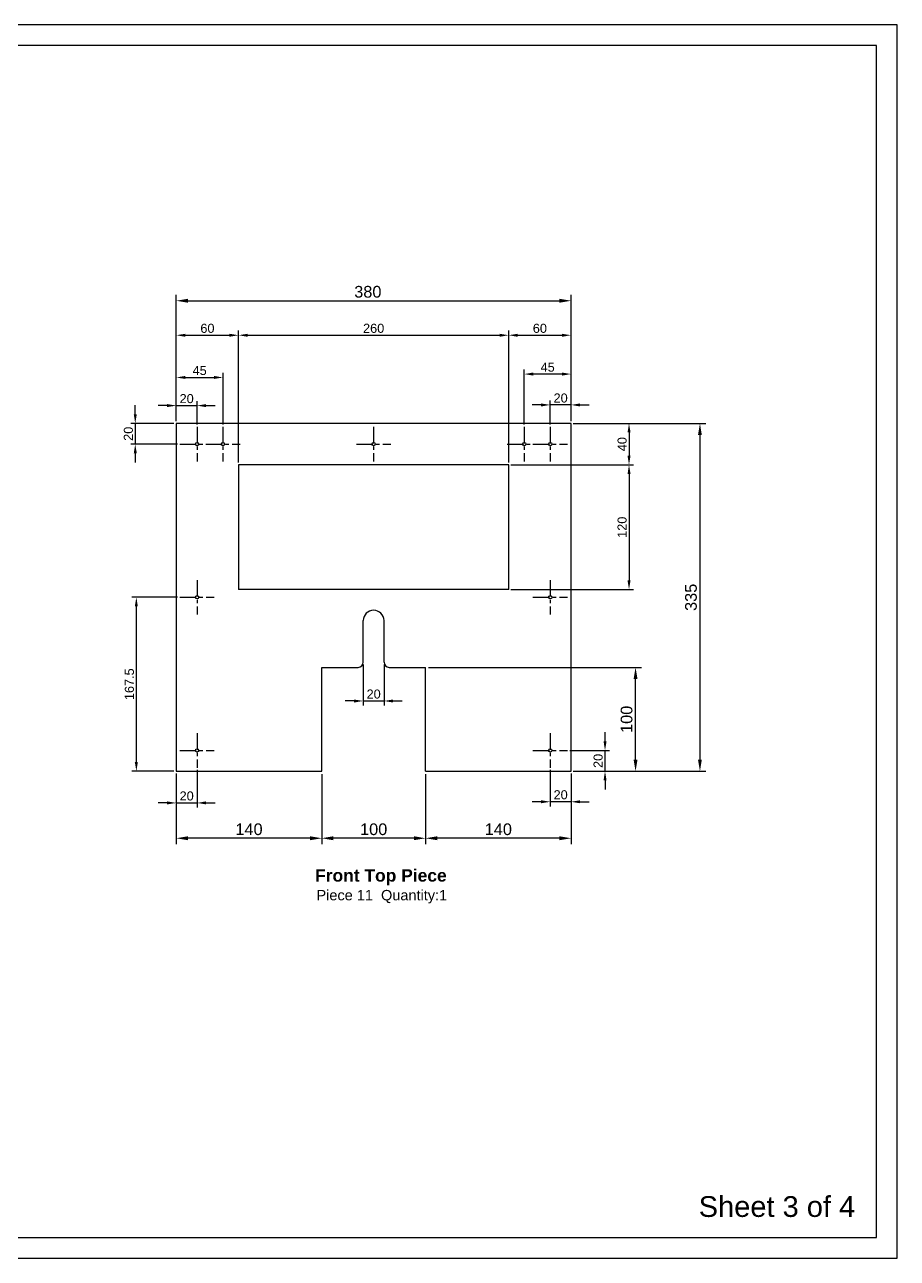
# Model space of a CAD drawing. Header units: millimetres. Extents: x 223 to 6376, y 897 to 5853.
# Drawn here: x 3577 to 4417, y 909 to 2097 of the extents above; entities that cross this region are included whole.
import ezdxf

# ---------------------------------------------------------------- set-up
doc = ezdxf.new("R2010")
doc.units = ezdxf.units.MM
doc.header["$LTSCALE"] = 0.5
doc.linetypes.add('CENTER', pattern=[50.8, 31.75, -6.35, 6.35, -6.35])
for name, color, linetype in [('Centre', 6, 'CENTER'), ('Dim', 5, 'Continuous'), ('Title', 7, 'Continuous')]:
    doc.layers.add(name, color=color, linetype=linetype)
doc.styles.get("Standard").update_dxf_attribs({"font": 'arial.ttf'})
doc.dimstyles.new('ISO-25', dxfattribs={"dimtxt": 2.5, "dimasz": 2.5, "dimexe": 1.25, "dimexo": 0.625, "dimtad": 1, "dimtxsty": 'Standard', "dimcen": 2.5, "dimadec": 0, "dimazin": 0, "dimtfac": 1, "dimtmove": 0, "dimatfit": 3, "dimfxl": 1, "dimarcsym": 0})

# ---------------------------------------------------------------- blocks, each defined once
blk = doc.blocks.new('*D232')
at = {"layer": 'Defpoints', "color": 0, "transparency": 16777216}
for p in [(4103.3, 1830.7), (3723.3, 1712.6), (4103.3, 1712.6)]:
    blk.add_point(p, dxfattribs=at)
at = {"layer": 'Dim', "color": 0, "lineweight": -2, "transparency": 16777216}
for p, q in [((3723.3, 1715.5), (3723.3, 1836.3)), ((3734.5, 1830.7), (4092, 1830.7)), ((4103.3, 1715.5), (4103.3, 1836.3))]:
    blk.add_line(p, q, dxfattribs=at)
at = {"layer": 'Dim', "color": 0, "transparency": 16777216}
for points in [[(3734.5, 1832.6), (3734.5, 1828.8), (3723.3, 1830.7)], [(4092, 1832.6), (4092, 1828.8), (4103.3, 1830.7)]]:
    blk.add_solid(points, dxfattribs=at)
at = {"layer": 'Dim', "color": 0, "transparency": 16777216, "insert": (3907.7, 1839.3), "char_height": 11.25, "attachment_point": 5}
blk.add_mtext('380', dxfattribs=at)
blk = doc.blocks.new('*D233')
at = {"layer": 'Defpoints', "color": 0, "transparency": 16777216}
for p in [(4103.3, 1712.6), (4103.3, 1377.6), (4227.4, 1377.6)]:
    blk.add_point(p, dxfattribs=at)
at = {"layer": 'Dim', "color": 0, "lineweight": -2, "transparency": 16777216}
for p, q in [((4106.1, 1712.6), (4233, 1712.6)), ((4227.4, 1701.4), (4227.4, 1388.9)), ((4106.1, 1377.6), (4233, 1377.6))]:
    blk.add_line(p, q, dxfattribs=at)
at = {"layer": 'Dim', "color": 0, "transparency": 16777216}
for points in [[(4225.5, 1701.4), (4229.2, 1701.4), (4227.4, 1712.6)], [(4225.5, 1388.9), (4229.2, 1388.9), (4227.4, 1377.6)]]:
    blk.add_solid(points, dxfattribs=at)
at = {"layer": 'Dim', "color": 0, "transparency": 16777216, "insert": (4218.8, 1545.1), "char_height": 11.25, "attachment_point": 5, "rotation": 90}
blk.add_mtext('335', dxfattribs=at)
blk = doc.blocks.new('*D234')
at = {"layer": 'Defpoints', "color": 0, "transparency": 16777216}
for p in [(3963.3, 1377.6), (4103.3, 1377.6), (3963.3, 1313.1)]:
    blk.add_point(p, dxfattribs=at)
at = {"layer": 'Dim', "color": 0, "lineweight": -2, "transparency": 16777216}
for p, q in [((3963.3, 1374.8), (3963.3, 1307.5)), ((4103.3, 1374.8), (4103.3, 1307.5)), ((4092, 1313.1), (3974.5, 1313.1))]:
    blk.add_line(p, q, dxfattribs=at)
at = {"layer": 'Dim', "color": 0, "transparency": 16777216}
for points in [[(3974.5, 1315), (3974.5, 1311.2), (3963.3, 1313.1)], [(4092, 1315), (4092, 1311.2), (4103.3, 1313.1)]]:
    blk.add_solid(points, dxfattribs=at)
at = {"layer": 'Dim', "color": 0, "transparency": 16777216, "insert": (4033.3, 1321.7), "char_height": 11.25, "attachment_point": 5}
blk.add_mtext('140', dxfattribs=at)
blk = doc.blocks.new('*D235')
at = {"layer": 'Defpoints', "color": 0, "transparency": 16777216}
for p in [(3863.3, 1377.6), (3963.3, 1377.6), (3863.3, 1313.1)]:
    blk.add_point(p, dxfattribs=at)
at = {"layer": 'Dim', "color": 0, "lineweight": -2, "transparency": 16777216}
for p, q in [((3863.3, 1374.8), (3863.3, 1307.5)), ((3963.3, 1374.8), (3963.3, 1307.5)), ((3952, 1313.1), (3874.5, 1313.1))]:
    blk.add_line(p, q, dxfattribs=at)
at = {"layer": 'Dim', "color": 0, "transparency": 16777216}
for points in [[(3874.5, 1315), (3874.5, 1311.2), (3863.3, 1313.1)], [(3952, 1315), (3952, 1311.2), (3963.3, 1313.1)]]:
    blk.add_solid(points, dxfattribs=at)
at = {"layer": 'Dim', "color": 0, "transparency": 16777216, "insert": (3913.3, 1321.7), "char_height": 11.25, "attachment_point": 5}
blk.add_mtext('100', dxfattribs=at)
blk = doc.blocks.new('*D236')
at = {"layer": 'Defpoints', "color": 0, "transparency": 16777216}
for p in [(3723.3, 1377.6), (3863.3, 1377.6), (3723.3, 1313.1)]:
    blk.add_point(p, dxfattribs=at)
at = {"layer": 'Dim', "color": 0, "lineweight": -2, "transparency": 16777216}
for p, q in [((3723.3, 1374.8), (3723.3, 1307.5)), ((3863.3, 1374.8), (3863.3, 1307.5)), ((3852, 1313.1), (3734.5, 1313.1))]:
    blk.add_line(p, q, dxfattribs=at)
at = {"layer": 'Dim', "color": 0, "transparency": 16777216}
for points in [[(3734.5, 1315), (3734.5, 1311.2), (3723.3, 1313.1)], [(3852, 1315), (3852, 1311.2), (3863.3, 1313.1)]]:
    blk.add_solid(points, dxfattribs=at)
at = {"layer": 'Dim', "color": 0, "transparency": 16777216, "insert": (3793.3, 1321.7), "char_height": 11.25, "attachment_point": 5}
blk.add_mtext('140', dxfattribs=at)
blk = doc.blocks.new('*D237')
at = {"layer": 'Defpoints', "color": 0, "transparency": 16777216}
for p in [(3963.3, 1477.6), (4165.4, 1477.6), (4103.3, 1377.6)]:
    blk.add_point(p, dxfattribs=at)
at = {"layer": 'Dim', "color": 0, "lineweight": -2, "transparency": 16777216}
for p, q in [((3966.1, 1477.6), (4171, 1477.6)), ((4165.4, 1388.9), (4165.4, 1466.4)), ((4106.1, 1377.6), (4171, 1377.6))]:
    blk.add_line(p, q, dxfattribs=at)
at = {"layer": 'Dim', "color": 0, "transparency": 16777216}
for points in [[(4163.5, 1466.4), (4167.3, 1466.4), (4165.4, 1477.6)], [(4163.5, 1388.9), (4167.3, 1388.9), (4165.4, 1377.6)]]:
    blk.add_solid(points, dxfattribs=at)
at = {"layer": 'Dim', "color": 0, "transparency": 16777216, "insert": (4156.8, 1427.6), "char_height": 11.25, "attachment_point": 5, "rotation": 90}
blk.add_mtext('100', dxfattribs=at)
blk = doc.blocks.new('*D238')
at = {"layer": 'Defpoints', "color": 0, "transparency": 16777216}
for p in [(3783.3, 1797.5), (3723.3, 1712.6), (3783.3, 1672.6)]:
    blk.add_point(p, dxfattribs=at)
at = {"layer": 'Dim', "color": 0, "lineweight": -2, "transparency": 16777216}
for p, q in [((3723.3, 1714.8), (3723.3, 1801.9)), ((3732, 1797.5), (3774.5, 1797.5)), ((3783.3, 1674.8), (3783.3, 1801.9))]:
    blk.add_line(p, q, dxfattribs=at)
at = {"layer": 'Dim', "color": 0, "transparency": 16777216}
for points in [[(3732, 1798.9), (3732, 1796), (3723.3, 1797.5)], [(3774.5, 1798.9), (3774.5, 1796), (3783.3, 1797.5)]]:
    blk.add_solid(points, dxfattribs=at)
at = {"layer": 'Dim', "color": 0, "transparency": 16777216, "insert": (3753.3, 1804.1), "char_height": 8.75, "attachment_point": 5}
blk.add_mtext('60', dxfattribs=at)
blk = doc.blocks.new('*D239')
at = {"layer": 'Defpoints', "color": 0, "transparency": 16777216}
for p in [(4043.3, 1797.5), (3783.3, 1672.6), (4043.3, 1672.6)]:
    blk.add_point(p, dxfattribs=at)
at = {"layer": 'Dim', "color": 0, "lineweight": -2, "transparency": 16777216}
for p, q in [((3783.3, 1674.8), (3783.3, 1801.9)), ((3792, 1797.5), (4034.5, 1797.5)), ((4043.3, 1674.8), (4043.3, 1801.9))]:
    blk.add_line(p, q, dxfattribs=at)
at = {"layer": 'Dim', "color": 0, "transparency": 16777216}
for points in [[(3792, 1798.9), (3792, 1796), (3783.3, 1797.5)], [(4034.5, 1798.9), (4034.5, 1796), (4043.3, 1797.5)]]:
    blk.add_solid(points, dxfattribs=at)
at = {"layer": 'Dim', "color": 0, "transparency": 16777216, "insert": (3913.3, 1804.1), "char_height": 8.75, "attachment_point": 5}
blk.add_mtext('260', dxfattribs=at)
blk = doc.blocks.new('*D240')
at = {"layer": 'Defpoints', "color": 0, "transparency": 16777216}
for p in [(4103.3, 1797.5), (4103.3, 1712.6), (4043.3, 1672.6)]:
    blk.add_point(p, dxfattribs=at)
at = {"layer": 'Dim', "color": 0, "lineweight": -2, "transparency": 16777216}
for p, q in [((4043.3, 1674.8), (4043.3, 1801.9)), ((4052, 1797.5), (4094.5, 1797.5)), ((4103.3, 1714.8), (4103.3, 1801.9))]:
    blk.add_line(p, q, dxfattribs=at)
at = {"layer": 'Dim', "color": 0, "transparency": 16777216}
for points in [[(4052, 1798.9), (4052, 1796), (4043.3, 1797.5)], [(4094.5, 1798.9), (4094.5, 1796), (4103.3, 1797.5)]]:
    blk.add_solid(points, dxfattribs=at)
at = {"layer": 'Dim', "color": 0, "transparency": 16777216, "insert": (4073.3, 1804.1), "char_height": 8.75, "attachment_point": 5}
blk.add_mtext('60', dxfattribs=at)
blk = doc.blocks.new('*D241')
at = {"layer": 'Defpoints', "color": 0, "transparency": 16777216}
for p in [(4103.3, 1712.6), (4043.3, 1672.6), (4159.1, 1672.6)]:
    blk.add_point(p, dxfattribs=at)
at = {"layer": 'Dim', "color": 0, "lineweight": -2, "transparency": 16777216}
for p, q in [((4105.5, 1712.6), (4163.5, 1712.6)), ((4159.1, 1703.9), (4159.1, 1681.4)), ((4045.5, 1672.6), (4163.5, 1672.6))]:
    blk.add_line(p, q, dxfattribs=at)
at = {"layer": 'Dim', "color": 0, "transparency": 16777216}
for points in [[(4157.7, 1703.9), (4160.6, 1703.9), (4159.1, 1712.6)], [(4157.7, 1681.4), (4160.6, 1681.4), (4159.1, 1672.6)]]:
    blk.add_solid(points, dxfattribs=at)
at = {"layer": 'Dim', "color": 0, "transparency": 16777216, "insert": (4152.5, 1692.6), "char_height": 8.75, "attachment_point": 5, "rotation": 90}
blk.add_mtext('40', dxfattribs=at)
blk = doc.blocks.new('*D242')
at = {"layer": 'Defpoints', "color": 0, "transparency": 16777216}
for p in [(4043.3, 1672.6), (4043.3, 1552.6), (4159.1, 1552.6)]:
    blk.add_point(p, dxfattribs=at)
at = {"layer": 'Dim', "color": 0, "lineweight": -2, "transparency": 16777216}
for p, q in [((4045.5, 1672.6), (4163.5, 1672.6)), ((4159.1, 1663.9), (4159.1, 1561.4)), ((4045.5, 1552.6), (4163.5, 1552.6))]:
    blk.add_line(p, q, dxfattribs=at)
at = {"layer": 'Dim', "color": 0, "transparency": 16777216}
for points in [[(4157.7, 1663.9), (4160.6, 1663.9), (4159.1, 1672.6)], [(4157.7, 1561.4), (4160.6, 1561.4), (4159.1, 1552.6)]]:
    blk.add_solid(points, dxfattribs=at)
at = {"layer": 'Dim', "color": 0, "transparency": 16777216, "insert": (4152.5, 1612.6), "char_height": 8.75, "attachment_point": 5, "rotation": 90}
blk.add_mtext('120', dxfattribs=at)
blk = doc.blocks.new('*D229')
at = {"layer": 'Defpoints', "color": 0, "transparency": 16777216}
for p in [(3743.3, 1381), (3723.3, 1377.6), (3743.3, 1347.1)]:
    blk.add_point(p, dxfattribs=at)
at = {"layer": 'Dim', "color": 0, "lineweight": -2, "transparency": 16777216}
for p, q in [((3743.3, 1378.9), (3743.3, 1342.8)), ((3723.3, 1375.5), (3723.3, 1342.8)), ((3714.5, 1347.1), (3705.8, 1347.1)), ((3723.3, 1347.1), (3743.3, 1347.1)), ((3752, 1347.1), (3760.8, 1347.1))]:
    blk.add_line(p, q, dxfattribs=at)
at = {"layer": 'Dim', "color": 0, "transparency": 16777216}
for points in [[(3714.5, 1348.6), (3714.5, 1345.7), (3723.3, 1347.1)], [(3752, 1348.6), (3752, 1345.7), (3743.3, 1347.1)]]:
    blk.add_solid(points, dxfattribs=at)
at = {"layer": 'Dim', "color": 0, "transparency": 16777216, "insert": (3733.3, 1353.8), "char_height": 8.75, "attachment_point": 5}
blk.add_mtext('20', dxfattribs=at)
blk = doc.blocks.new('*D230')
at = {"layer": 'Defpoints', "color": 0, "transparency": 16777216}
for p in [(4083.3, 1381), (4103.3, 1377.6), (4083.3, 1348.2)]:
    blk.add_point(p, dxfattribs=at)
at = {"layer": 'Dim', "color": 0, "lineweight": -2, "transparency": 16777216}
for p, q in [((4083.3, 1378.9), (4083.3, 1343.8)), ((4103.3, 1375.5), (4103.3, 1343.8)), ((4074.5, 1348.2), (4065.8, 1348.2)), ((4103.3, 1348.2), (4083.3, 1348.2)), ((4112, 1348.2), (4120.8, 1348.2))]:
    blk.add_line(p, q, dxfattribs=at)
at = {"layer": 'Dim', "color": 0, "transparency": 16777216}
for points in [[(4074.5, 1349.7), (4074.5, 1346.8), (4083.3, 1348.2)], [(4112, 1349.7), (4112, 1346.8), (4103.3, 1348.2)]]:
    blk.add_solid(points, dxfattribs=at)
at = {"layer": 'Dim', "color": 0, "transparency": 16777216, "insert": (4093.3, 1354.9), "char_height": 8.75, "attachment_point": 5}
blk.add_mtext('20', dxfattribs=at)
blk = doc.blocks.new('*D231')
at = {"layer": 'Defpoints', "color": 0, "transparency": 16777216}
for p in [(4099.9, 1397.6), (4136, 1397.6), (4103.3, 1377.6)]:
    blk.add_point(p, dxfattribs=at)
at = {"layer": 'Dim', "color": 0, "lineweight": -2, "transparency": 16777216}
for p, q in [((4136, 1406.4), (4136, 1415.1)), ((4102.1, 1397.6), (4140.4, 1397.6)), ((4136, 1377.6), (4136, 1397.6)), ((4105.5, 1377.6), (4140.4, 1377.6)), ((4136, 1368.9), (4136, 1360.1))]:
    blk.add_line(p, q, dxfattribs=at)
at = {"layer": 'Dim', "color": 0, "transparency": 16777216}
for points in [[(4134.6, 1406.4), (4137.5, 1406.4), (4136, 1397.6)], [(4134.6, 1368.9), (4137.5, 1368.9), (4136, 1377.6)]]:
    blk.add_solid(points, dxfattribs=at)
at = {"layer": 'Dim', "color": 0, "transparency": 16777216, "insert": (4129.4, 1387.6), "char_height": 8.75, "attachment_point": 5, "rotation": 90}
blk.add_mtext('20', dxfattribs=at)
blk = doc.blocks.new('*D243')
at = {"layer": 'Defpoints', "color": 0, "transparency": 16777216}
for p in [(3743.3, 1729.7), (3723.3, 1712.6), (3743.3, 1709.2)]:
    blk.add_point(p, dxfattribs=at)
at = {"layer": 'Dim', "color": 0, "lineweight": -2, "transparency": 16777216}
for p, q in [((3714.5, 1729.7), (3705.8, 1729.7)), ((3723.3, 1714.8), (3723.3, 1734.1)), ((3723.3, 1729.7), (3743.3, 1729.7)), ((3743.3, 1711.4), (3743.3, 1734.1)), ((3752, 1729.7), (3760.8, 1729.7))]:
    blk.add_line(p, q, dxfattribs=at)
at = {"layer": 'Dim', "color": 0, "transparency": 16777216}
for points in [[(3714.5, 1731.2), (3714.5, 1728.3), (3723.3, 1729.7)], [(3752, 1731.2), (3752, 1728.3), (3743.3, 1729.7)]]:
    blk.add_solid(points, dxfattribs=at)
at = {"layer": 'Dim', "color": 0, "transparency": 16777216, "insert": (3733.3, 1736.4), "char_height": 8.75, "attachment_point": 5}
blk.add_mtext('20', dxfattribs=at)
blk = doc.blocks.new('*D244')
at = {"layer": 'Defpoints', "color": 0, "transparency": 16777216}
for p in [(3768.3, 1756.8), (3723.3, 1712.6), (3768.3, 1709.2)]:
    blk.add_point(p, dxfattribs=at)
at = {"layer": 'Dim', "color": 0, "lineweight": -2, "transparency": 16777216}
for p, q in [((3723.3, 1714.8), (3723.3, 1761.2)), ((3768.3, 1711.4), (3768.3, 1761.2)), ((3732, 1756.8), (3759.5, 1756.8))]:
    blk.add_line(p, q, dxfattribs=at)
at = {"layer": 'Dim', "color": 0, "transparency": 16777216}
for points in [[(3732, 1758.3), (3732, 1755.4), (3723.3, 1756.8)], [(3759.5, 1758.3), (3759.5, 1755.4), (3768.3, 1756.8)]]:
    blk.add_solid(points, dxfattribs=at)
at = {"layer": 'Dim', "color": 0, "transparency": 16777216, "insert": (3745.8, 1763.5), "char_height": 8.75, "attachment_point": 5}
blk.add_mtext('45', dxfattribs=at)
blk = doc.blocks.new('*D245')
at = {"layer": 'Defpoints', "color": 0, "transparency": 16777216}
for p in [(4083.3, 1730.4), (4103.3, 1712.6), (4083.3, 1709.2)]:
    blk.add_point(p, dxfattribs=at)
at = {"layer": 'Dim', "color": 0, "lineweight": -2, "transparency": 16777216}
for p, q in [((4083.3, 1711.4), (4083.3, 1734.7)), ((4103.3, 1714.8), (4103.3, 1734.7)), ((4074.5, 1730.4), (4065.8, 1730.4)), ((4103.3, 1730.4), (4083.3, 1730.4)), ((4112, 1730.4), (4120.8, 1730.4))]:
    blk.add_line(p, q, dxfattribs=at)
at = {"layer": 'Dim', "color": 0, "transparency": 16777216}
for points in [[(4074.5, 1731.8), (4074.5, 1728.9), (4083.3, 1730.4)], [(4112, 1731.8), (4112, 1728.9), (4103.3, 1730.4)]]:
    blk.add_solid(points, dxfattribs=at)
at = {"layer": 'Dim', "color": 0, "transparency": 16777216, "insert": (4093.3, 1737), "char_height": 8.75, "attachment_point": 5}
blk.add_mtext('20', dxfattribs=at)
blk = doc.blocks.new('*D246')
at = {"layer": 'Defpoints', "color": 0, "transparency": 16777216}
for p in [(4058.3, 1760.1), (4103.3, 1712.6), (4058.3, 1709.2)]:
    blk.add_point(p, dxfattribs=at)
at = {"layer": 'Dim', "color": 0, "lineweight": -2, "transparency": 16777216}
for p, q in [((4058.3, 1711.4), (4058.3, 1764.5)), ((4094.5, 1760.1), (4067, 1760.1)), ((4103.3, 1714.8), (4103.3, 1764.5))]:
    blk.add_line(p, q, dxfattribs=at)
at = {"layer": 'Dim', "color": 0, "transparency": 16777216}
for points in [[(4067, 1761.6), (4067, 1758.6), (4058.3, 1760.1)], [(4094.5, 1761.6), (4094.5, 1758.6), (4103.3, 1760.1)]]:
    blk.add_solid(points, dxfattribs=at)
at = {"layer": 'Dim', "color": 0, "transparency": 16777216, "insert": (4080.8, 1766.7), "char_height": 8.75, "attachment_point": 5}
blk.add_mtext('45', dxfattribs=at)
blk = doc.blocks.new('*D247')
at = {"layer": 'Defpoints', "color": 0, "transparency": 16777216}
for p in [(3723.3, 1712.6), (3683.8, 1692.6), (3726.7, 1692.6)]:
    blk.add_point(p, dxfattribs=at)
at = {"layer": 'Dim', "color": 0, "lineweight": -2, "transparency": 16777216}
for p, q in [((3683.8, 1721.4), (3683.8, 1730.1)), ((3721.1, 1712.6), (3679.5, 1712.6)), ((3683.8, 1712.6), (3683.8, 1692.6)), ((3724.5, 1692.6), (3679.5, 1692.6)), ((3683.8, 1683.9), (3683.8, 1675.1))]:
    blk.add_line(p, q, dxfattribs=at)
at = {"layer": 'Dim', "color": 0, "transparency": 16777216}
for points in [[(3682.4, 1721.4), (3685.3, 1721.4), (3683.8, 1712.6)], [(3682.4, 1683.9), (3685.3, 1683.9), (3683.8, 1692.6)]]:
    blk.add_solid(points, dxfattribs=at)
at = {"layer": 'Dim', "color": 0, "transparency": 16777216, "insert": (3677.2, 1702.6), "char_height": 8.75, "attachment_point": 5, "rotation": 90}
blk.add_mtext('20', dxfattribs=at)
blk = doc.blocks.new('*D248')
at = {"layer": 'Defpoints', "color": 0, "transparency": 16777216}
for p in [(3903.3, 1482.6), (3923.3, 1482.6), (3923.3, 1445.3)]:
    blk.add_point(p, dxfattribs=at)
at = {"layer": 'Dim', "color": 0, "lineweight": -2, "transparency": 16777216}
for p, q in [((3903.3, 1480.5), (3903.3, 1440.9)), ((3923.3, 1480.5), (3923.3, 1440.9)), ((3894.5, 1445.3), (3885.8, 1445.3)), ((3903.3, 1445.3), (3923.3, 1445.3)), ((3932, 1445.3), (3940.8, 1445.3))]:
    blk.add_line(p, q, dxfattribs=at)
at = {"layer": 'Dim', "color": 0, "transparency": 16777216}
for points in [[(3894.5, 1446.7), (3894.5, 1443.8), (3903.3, 1445.3)], [(3932, 1446.7), (3932, 1443.8), (3923.3, 1445.3)]]:
    blk.add_solid(points, dxfattribs=at)
at = {"layer": 'Dim', "color": 0, "transparency": 16777216, "insert": (3913.3, 1451.9), "char_height": 8.75, "attachment_point": 5}
blk.add_mtext('20', dxfattribs=at)
blk = doc.blocks.new('*D293')
at = {"layer": 'Defpoints', "color": 0, "transparency": 16777216}
for p in [(3684.9, 1545.1), (3726.7, 1545.1), (3723.3, 1377.6)]:
    blk.add_point(p, dxfattribs=at)
at = {"layer": 'Dim', "color": 0, "lineweight": -2, "transparency": 16777216}
for p, q in [((3724.5, 1545.1), (3680.5, 1545.1)), ((3684.9, 1386.4), (3684.9, 1536.4)), ((3721.1, 1377.6), (3680.5, 1377.6))]:
    blk.add_line(p, q, dxfattribs=at)
at = {"layer": 'Dim', "color": 0, "transparency": 16777216}
for points in [[(3683.4, 1536.4), (3686.3, 1536.4), (3684.9, 1545.1)], [(3683.4, 1386.4), (3686.3, 1386.4), (3684.9, 1377.6)]]:
    blk.add_solid(points, dxfattribs=at)
at = {"layer": 'Dim', "color": 0, "transparency": 16777216, "insert": (3678.2, 1461.4), "char_height": 8.75, "attachment_point": 5, "rotation": 90}
blk.add_mtext('167.5', dxfattribs=at)

msp = doc.modelspace()

# ---------------------------------------------------------------- linework, layer by layer
for p, q in [((4103.269, 1712.649), (3723.269, 1712.649)), ((3723.269, 1712.649), (3723.269, 1377.649)), ((4103.269, 1377.649), (4103.269, 1712.649)), ((4043.269, 1672.649), (3783.269, 1672.649)), ((3783.269, 1672.649), (3783.269, 1552.649)), ((4043.269, 1552.649), (4043.269, 1672.649)), ((4043.269, 1552.649), (3783.269, 1552.649)), ((3913.269, 1532.649), (3913.269, 1532.649)), ((3903.269, 1482.649), (3903.269, 1522.649)), ((3923.269, 1482.649), (3923.269, 1522.649)), ((3863.269, 1477.649), (3898.269, 1477.649)), ((3863.269, 1377.649), (3863.269, 1477.649)), ((3928.269, 1477.649), (3963.269, 1477.649)), ((3963.269, 1377.649), (3963.269, 1477.649)), ((3723.269, 1377.649), (3863.269, 1377.649)), ((3963.269, 1377.649), (4103.269, 1377.649))]:
    msp.add_line(p, q)
for centre in [(3743.269, 1692.649), (3768.269, 1692.649), (3913.269, 1692.649), (4058.269, 1692.649), (4083.269, 1692.649), (3743.269, 1545.149), (4083.269, 1545.149), (3743.269, 1397.649), (4083.269, 1397.649)]:
    msp.add_circle(centre, 1.6)
for centre, radius, start, end in [((3913.269, 1522.649), 10, 90, 180), ((3913.269, 1522.649), 10, 0, 90), ((3898.269, 1482.649), 5, 270, 0), ((3928.269, 1482.649), 5, 180, 270)]:
    msp.add_arc(centre, radius, start, end)
at = {"layer": 'Centre'}
for p, q in [((3743.269, 1709.249), (3743.269, 1676.049)), ((3768.269, 1709.249), (3768.269, 1676.049)), ((3913.269, 1709.249), (3913.269, 1676.049)), ((4058.269, 1709.249), (4058.269, 1676.049)), ((4083.269, 1709.249), (4083.269, 1676.049)), ((3726.669, 1692.649), (3759.869, 1692.649)), ((3751.669, 1692.649), (3784.869, 1692.649)), ((3896.669, 1692.649), (3929.869, 1692.649)), ((4041.669, 1692.649), (4074.869, 1692.649)), ((4066.669, 1692.649), (4099.869, 1692.649)), ((3743.269, 1561.749), (3743.269, 1528.549)), ((4083.269, 1561.749), (4083.269, 1528.549)), ((3726.669, 1545.149), (3759.869, 1545.149)), ((4066.669, 1545.149), (4099.869, 1545.149)), ((3743.269, 1414.249), (3743.269, 1381.049)), ((4083.269, 1414.249), (4083.269, 1381.049)), ((3726.669, 1397.649), (3759.869, 1397.649)), ((4066.669, 1397.649), (4099.869, 1397.649))]:
    msp.add_line(p, q, dxfattribs=at)
at = {"layer": 'Dim'}
for points in [[(2737.382, 908.564), (4417.382, 908.564), (4417.382, 2096.564), (2737.382, 2096.564)], [(2757.382, 928.564), (4397.382, 928.564), (4397.382, 2076.564), (2757.382, 2076.564)]]:
    msp.add_lwpolyline(points, close=True, dxfattribs=at)

# ---------------------------------------------------------------- texts
at = {"layer": 'Dim', "insert": (4226.18, 968.437), "char_height": 20, "attachment_point": 1}
msp.add_mtext_dynamic_manual_height_columns('Sheet 3 of 4', width=361.06512, gutter_width=12.5, heights=[0], dxfattribs=at)
at = {"layer": 'Title', "insert": (3856.562, 1283.316), "char_height": 10, "attachment_point": 1}
msp.add_mtext_dynamic_manual_height_columns('\\pi0.38769;{\\fArial|b1|i0|c0|p34;\\H1.2x;Front Top Piece}\\P\\pi1.7131;Piece 11  Quantity:1', width=125.58848, gutter_width=12.5, heights=[49.889], dxfattribs=at)

# ---------------------------------------------------------------- dimensions: what is measured, and where the dimension line sits
at = {"layer": 'Dim'}
for base, p1, p2, override, picture, middle in [((4103.269, 1830.696), (3723.269, 1712.649), (4103.269, 1712.649), {"dimscale": 4.5, "dimdsep": 46}, '*D232', (3907.741, 1830.696)), ((4058.269, 1760.101), (4103.269, 1712.649), (4058.269, 1709.249), {"dimscale": 3.5, "dimdsep": 46}, '*D246', (4080.769, 1760.101)), ((3768.269, 1756.843), (3723.269, 1712.649), (3768.269, 1709.249), {"dimscale": 3.5, "dimdsep": 46}, '*D244', (3745.769, 1756.843)), ((3743.269, 1729.739), (3723.269, 1712.649), (3743.269, 1709.249), {"dimscale": 3.5, "dimdsep": 46}, '*D243', (3733.269, 1729.739)), ((4083.269, 1730.353), (4103.269, 1712.649), (4083.269, 1709.249), {"dimscale": 3.5, "dimdsep": 46}, '*D245', (4093.269, 1730.353)), ((3743.269, 1347.138), (3723.269, 1377.649), (3743.269, 1381.049), {"dimscale": 3.5, "dimdsep": 46}, '*D229', (3733.269, 1347.138)), ((4083.269, 1348.224), (4103.269, 1377.649), (4083.269, 1381.049), {"dimscale": 3.5, "dimdsep": 46}, '*D230', (4093.269, 1348.224))]:
    dim = msp.add_linear_dim(base=base, p1=p1, p2=p2, dimstyle='ISO-25', override=override, dxfattribs=at)
    dim.commit()
    dim.dimension.update_dxf_attribs({"geometry": picture, "text_midpoint": middle, "dimtype": 160})
for base, p1, p2, override, picture, middle in [((3783.269, 1797.491), (3723.269, 1712.649), (3783.269, 1672.649), {"dimscale": 3.5, "dimdsep": 46}, '*D238', (3753.269, 1804.146)), ((4043.269, 1797.491), (3783.269, 1672.649), (4043.269, 1672.649), {"dimscale": 3.5, "dimdsep": 46, "dimtmove": 1}, '*D239', (3913.269, 1804.146)), ((4103.269, 1797.491), (4043.269, 1672.649), (4103.269, 1712.649), {"dimscale": 3.5, "dimdsep": 46, "dimtmove": 1}, '*D240', (4073.269, 1804.146)), ((3923.269, 1445.267), (3903.269, 1482.649), (3923.269, 1482.649), {"dimscale": 3.5, "dimdsep": 46}, '*D248', (3913.269, 1451.922)), ((3723.269, 1313.11), (3863.269, 1377.649), (3723.269, 1377.649), {"dimscale": 4.5, "dimdsep": 46, "dimtmove": 1}, '*D236', (3793.269, 1321.666)), ((3863.269, 1313.11), (3963.269, 1377.649), (3863.269, 1377.649), {"dimscale": 4.5, "dimdsep": 46, "dimtmove": 1}, '*D235', (3913.269, 1321.666)), ((3963.269, 1313.11), (4103.269, 1377.649), (3963.269, 1377.649), {"dimscale": 4.5, "dimdsep": 46}, '*D234', (4033.269, 1321.666))]:
    dim = msp.add_linear_dim(base=base, p1=p1, p2=p2, dimstyle='ISO-25', override=override, dxfattribs=at)
    dim.commit()
    dim.dimension.update_dxf_attribs({"geometry": picture, "text_midpoint": middle})
for base, p1, p2, override, picture, middle in [((3683.834, 1692.649), (3723.269, 1712.649), (3726.669, 1692.649), {"dimscale": 3.5, "dimdsep": 46}, '*D247', (3683.834, 1702.649)), ((4227.356, 1377.649), (4103.269, 1712.649), (4103.269, 1377.649), {"dimscale": 4.5, "dimdsep": 46}, '*D233', (4227.356, 1545.149)), ((4165.395, 1477.649), (4103.269, 1377.649), (3963.269, 1477.649), {"dimscale": 4.5, "dimdsep": 46}, '*D237', (4165.395, 1427.649)), ((4136.044, 1397.649), (4103.269, 1377.649), (4099.869, 1397.649), {"dimscale": 3.5, "dimdsep": 46}, '*D231', (4136.044, 1387.649))]:
    dim = msp.add_linear_dim(base=base, p1=p1, p2=p2, angle=90, dimstyle='ISO-25', override=override, dxfattribs=at)
    dim.commit()
    dim.dimension.update_dxf_attribs({"geometry": picture, "text_midpoint": middle, "dimtype": 160})
for base, p1, p2, override, picture, middle in [((4159.118, 1672.649), (4103.269, 1712.649), (4043.269, 1672.649), {"dimscale": 3.5, "dimdsep": 46}, '*D241', (4152.463, 1692.649)), ((4159.118, 1552.649), (4043.269, 1672.649), (4043.269, 1552.649), {"dimscale": 3.5, "dimdsep": 46, "dimtmove": 1}, '*D242', (4152.463, 1612.649)), ((3684.884, 1545.149), (3723.269, 1377.649), (3726.669, 1545.149), {"dimscale": 3.5, "dimdsep": 46}, '*D293', (3678.229, 1461.399))]:
    dim = msp.add_linear_dim(base=base, p1=p1, p2=p2, angle=90, dimstyle='ISO-25', override=override, dxfattribs=at)
    dim.commit()
    dim.dimension.update_dxf_attribs({"geometry": picture, "text_midpoint": middle})

doc.saveas('drawing.dxf')
